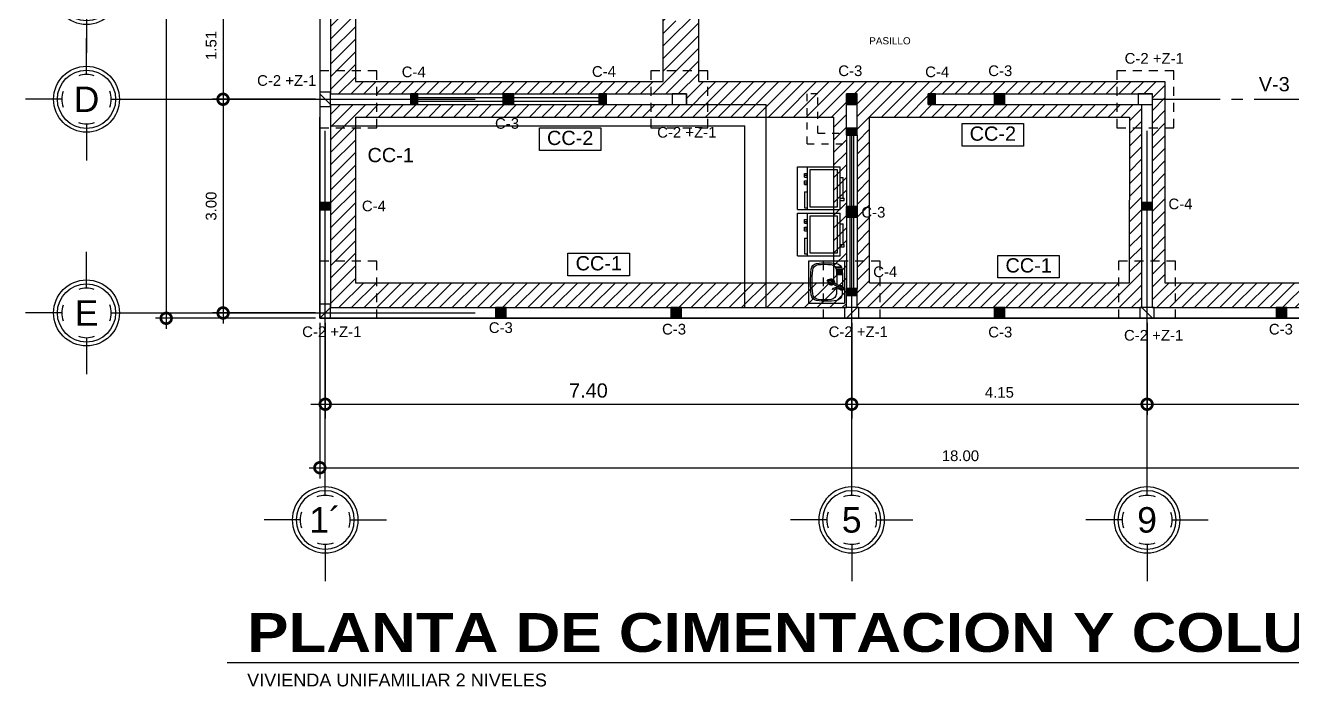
# Model space of a CAD drawing. Header units: inches. Extents: x -370 to 18, y -197 to 199.
# Drawn here: x -319.67 to -301.86, y 17.93 to 27.21 of the extents above; entities that cross this region are included whole.
import ezdxf
from ezdxf.enums import TextEntityAlignment as Align

# ---------------------------------------------------------------- set-up
doc = ezdxf.new("R2010")
doc.units = ezdxf.units.IN
doc.header["$MEASUREMENT"] = 0
doc.header["$PDMODE"] = 34
doc.header["$PDSIZE"] = 0.2
for name, pattern in [('CENTER2', [28.575, 19.05, -3.175, 3.175, -3.175]), ('DASHED', [0.75, 0.5, -0.25]), ('DASHED2', [0.375, 0.25, -0.125])]:
    doc.linetypes.add(name, pattern=pattern)
doc.layers.add('artefactos', color=1, linetype='Continuous')
doc.layers.add('sanitarios', color=9, linetype='Continuous')
doc.styles.add('1', font='arial.ttf')
doc.styles.add('2', font='')
doc.styles.get("Standard").update_dxf_attribs({"font": 'arial.ttf'})
doc.styles.get('2').set_extended_font_data('Arial Black')
doc.dimstyles.new('E100', dxfattribs={"dimtxt": 0.15, "dimasz": 0.15, "dimexe": 0.15, "dimexo": 0.0625, "dimgap": 0.09, "dimtad": 1, "dimzin": 0, "dimdsep": 46, "dimtxsty": 'Standard', "dimblk": 'DOTSMALL', "dimcen": 0.09, "dimdle": 0.15, "dimclrd": 1, "dimclre": 1, "dimclrt": 2, "dimazin": 0, "dimtfac": 1, "dimtofl": 0, "dimtmove": 1, "dimatfit": 1, "dimldrblk": 'OPEN90', "dimfxl": 1, "dimtolj": 1, "dimtzin": 0, "dimarcsym": 0})

# ---------------------------------------------------------------- blocks, each defined once
blk = doc.blocks.new('lava_pl')
at = {"layer": 'artefactos'}
for p, q in [((-0.6, 0.6), (-0.6, 0)), ((-0.6, 0.6), (0, 0.6)), ((0, 0.6), (0, 0)), ((-0.6, 0.461), (0, 0.461)), ((-0.574, 0.5), (-0.574, 0.461)), ((-0.352, 0.5), (-0.574, 0.5)), ((-0.352, 0.5), (-0.352, 0.461)), ((-0.248, 0.5), (-0.196, 0.5)), ((-0.248, 0.5), (-0.248, 0.463)), ((-0.248, 0.463), (-0.196, 0.463)), ((-0.222, 0.5), (-0.222, 0.463)), ((-0.196, 0.5), (-0.196, 0.463)), ((-0.143, 0.5), (-0.091, 0.5)), ((-0.143, 0.5), (-0.143, 0.463)), ((-0.143, 0.463), (-0.091, 0.463)), ((-0.117, 0.5), (-0.117, 0.463)), ((-0.091, 0.5), (-0.091, 0.463)), ((-0.6, 0), (0, 0)), ((-0.473, 0), (-0.473, -0.055)), ((-0.439, 0), (-0.439, -0.055)), ((-0.473, -0.055), (-0.439, -0.055)), ((-0.439, 0), (-0.439, -0.04)), ((-0.439, -0.04), (-0.149, -0.04)), ((-0.149, 0), (-0.149, -0.04))]:
    blk.add_line(p, q, dxfattribs=at)
blk.add_lwpolyline([(-0.564, 0.421), (-0.037, 0.421), (-0.037, 0.04), (-0.564, 0.04)], close=True, dxfattribs=at)
blk = doc.blocks.new('lavamanos tlimpio')
at = {"layer": 'artefactos'}
for p, q in [((10.6, -10.3), (10.6, -3.5)), ((11.9, -10.4), (11.9, -3.5)), ((13.8, -10.4), (13.8, -3.7)), ((15.1, -10.6), (15.1, -3.7)), ((17, -10.7), (17, -3.9)), ((18.3, -11.1), (18.3, -3.9)), ((20.2, -11.5), (20.2, -4.8)), ((21.5, -13), (21.5, -4.8))]:
    blk.add_line(p, q, dxfattribs=at)
blk.add_lwpolyline([(30, -49.2), (30, -0.8, 0.414214), (29.2, 0), (-29.2, 0, 0.414214), (-30, -0.8), (-30, -49.2, 0.414214), (-29.2, -50), (29.2, -50, 0.414214)], format="xyb", close=True, dxfattribs=at)
for points in [[(-6.3, -2.5, 0.16165), (-7.8, -1.6), (-9.1, -0.8, 0.405288), (-11.2, -2), (-11.2, -3.5, 0.262176), (-10.5, -6.2)], [(-9.6, -4.3, 0.344116), (-9.7, -7.7), (-9.5, -8.3, -0.110943), (-9.5, -9.1), (-10.6, -16, 0.394589), (-10.1, -16.7), (-10, -16.7)], [(-6.8, -9.1, 0.076052), (-7.1, -9.7), (-9.1, -16.3, -0.394589), (-9.8, -16.8), (-10, -16.7)], [(-5.4, -7.7, 0.68313), (-7.9, -3.3)]]:
    blk.add_lwpolyline(points, format="xyb", dxfattribs=at)
for points in [[(-10.5, -6.2), (-9.9, -7.4)], [(-10.4, -3), (1.1, -23)], [(-8.6, -2), (2.9, -22)]]:
    blk.add_lwpolyline(points, dxfattribs=at)
for centre, radius, start, end in [((73, -25), 100, 171.9569, 188.0431), ((-17.1, -12.3), 9, 95.138, 171.9569), ((-16, -19.7), 8.5, 94.7912, 172.9336), ((0, -202.5), 200, 93.2141, 95.138), ((0, -210.5), 200, 92.7843, 94.7912), ((-9.5, -2.5), 1.5, 9.298, 247.8045), ((-9.5, -2.5), 1, 30, 210), ((-7.5, -5), 2.75, 152.2794, 192.5302), ((-7.5, -5), 2.75, 351.5788, 108.8589), ((0, -210.5), 200, 91.7204, 92.1195), ((0, -202.5), 200, 84.862, 91.7916), ((0, -18.5), 4.5, 136.0639, 277.5113), ((0, -210.5), 200, 85.2728, 91.0678), ((0, -18.5), 3, 144.5233, 275.4767), ((0, -18.5), 4.5, 316.1452, 110.3438), ((0, -18.5), 3, 314.5724, 105.4276), ((10.1, -10.3), 0.5, 267.0983, 0), ((11.3, -3.5), 0.65, 0, 180), ((12.4, -10.4), 0.5, 180, 266.4399), ((13.3, -10.4), 0.5, 266.1822, 0), ((14.5, -3.7), 0.65, 0, 180), ((15.6, -10.6), 0.5, 180, 265.5232), ((16.5, -10.7), 0.5, 266.4637, 0), ((16, -19.7), 8.5, 7.0664, 86.7126), ((17.7, -3.9), 0.65, 0, 180), ((17.1, -12.3), 9, 8.0431, 84.862), ((18.8, -11.1), 0.5, 180, 251.5041), ((19.7, -11.5), 0.5, 245.3398, 0), ((20.9, -4.8), 0.65, 0, 179.9999), ((22, -13), 0.5, 180, 227.7171), ((-73, -25), 100, 351.9569, 8.0431), ((50, -27.8), 75, 172.9336, 187.0664), ((2, -22.5), 1.5, 161.8103, 78.1897), ((2, -22.5), 1, 210, 30), ((-50, -27.8), 75, 352.9336, 7.0664), ((-17.1, -37.7), 9, 188.0431, 264.862), ((-16, -36), 8.5, 187.0664, 265.2088), ((0, 152.5), 200, 264.862, 275.138), ((0, 154.8), 200, 265.2088, 274.7912), ((16, -36), 8.5, 274.7912, 352.9336), ((17.1, -37.7), 9, 275.138, 351.9569)]:
    blk.add_arc(centre, radius, start, end, dxfattribs=at)
blk = doc.blocks.new('EJE NORTE NUEVO')
at = {"color": 8}
for p, q in [((0, 3.252), (0, 3.764)), ((-0.347, 2.905), (-0.859, 2.905)), ((0.347, 2.905), (0.859, 2.905))]:
    blk.add_line(p, q, dxfattribs=at)
at = {"color": 2, "linetype": 'CENTER2'}
blk.add_line((0, 2.558), (0, -2.558), dxfattribs=at)
at = {"color": 8}
blk.add_circle((0, 2.905), 0.463, dxfattribs=at)
at = {"color": 4}
blk.add_circle((0, 2.905), 0.409, dxfattribs=at)
at = {"color": 8}
for start, end in [(71.4161, 108.5839), (160.6993, 199.2784), (341.7694, 18.2529), (251.0526, 288.9474)]:
    blk.add_arc((0, 2.905), 0.347, start, end, dxfattribs=at)
at = {"color": 4}
blk.add_attdef('A', text='', height=0.358, dxfattribs=at).set_placement((0, 2.905), align=Align.MIDDLE_CENTER)
blk = doc.blocks.new('_DotSmall')
at = {"color": 0, "linetype": 'ByBlock', "const_width": 0.5}
blk.add_lwpolyline([(-0.0625, 0, 1), (0.0625, 0, 1)], format="xyb", close=True, dxfattribs=at)
blk = doc.blocks.new('*D490')
at = {"color": 1, "lineweight": -2, "transparency": 16777216}
for p, q in [((-1.361, 4.737), (-1.361, 2.925)), ((-0.512, 4.587), (-1.511, 4.587)), ((-0.062, 3.075), (-1.511, 3.075))]:
    blk.add_line(p, q, dxfattribs=at)
at = {"layer": 'DEFPOINTS', "color": 0, "transparency": 16777216}
for p in [(-0.449, 4.587), (-1.361, 3.075), (0, 3.075)]:
    blk.add_point(p, dxfattribs=at)
at = {"color": 1, "lineweight": -2, "transparency": 16777216, "xscale": 0.3, "yscale": 0.3, "zscale": 0.3}
for p, rotation in [((-1.361, 4.587), 90), ((-1.361, 3.075), 270)]:
    blk.add_blockref('_DotSmall', p, dxfattribs=dict(at, rotation=rotation))
at = {"color": 2, "transparency": 16777216, "insert": (-1.527, 3.831), "char_height": 0.15, "attachment_point": 5, "rotation": 90}
blk.add_mtext('\\A1;1.51', dxfattribs=at)
blk = doc.blocks.new('_Open90')
at = {"color": 0, "linetype": 'ByBlock', "lineweight": -2}
for p, q in [((0, 0), (-1, 0)), ((-0.5, 0.5), (0, 0)), ((0, 0), (-0.5, -0.5))]:
    blk.add_line(p, q, dxfattribs=at)
blk = doc.blocks.new('*D473')
at = {"color": 1, "lineweight": -2, "transparency": 16777216}
for p, q in [((-1.36, 3.225), (-1.36, -0.075)), ((-0.062, 3.075), (-1.51, 3.075)), ((-0.062, 0.075), (-1.51, 0.075))]:
    blk.add_line(p, q, dxfattribs=at)
at = {"layer": 'DEFPOINTS', "color": 0, "transparency": 16777216}
for p in [(0, 3.075), (-1.36, 0.075), (0, 0.075)]:
    blk.add_point(p, dxfattribs=at)
at = {"color": 1, "lineweight": -2, "transparency": 16777216, "xscale": 0.3, "yscale": 0.3, "zscale": 0.3}
for p, rotation in [((-1.36, 3.075), 90), ((-1.36, 0.075), 270)]:
    blk.add_blockref('_DotSmall', p, dxfattribs=dict(at, rotation=rotation))
at = {"color": 2, "transparency": 16777216, "insert": (-1.527, 1.575), "char_height": 0.15, "attachment_point": 5, "rotation": 90}
blk.add_mtext('\\A1;3.00', dxfattribs=at)
blk = doc.blocks.new('*D474')
at = {"color": 1, "lineweight": -2, "transparency": 16777216}
for p, q in [((-2.159, 9.15), (-2.159, -0.15)), ((-0.062, 9), (-2.309, 9)), ((-0.062, 0), (-2.309, 0))]:
    blk.add_line(p, q, dxfattribs=at)
at = {"layer": 'DEFPOINTS', "color": 0, "transparency": 16777216}
for p in [(0, 9), (-2.159, 0), (0, 0)]:
    blk.add_point(p, dxfattribs=at)
at = {"color": 1, "lineweight": -2, "transparency": 16777216, "xscale": 0.3, "yscale": 0.3, "zscale": 0.3}
for p, rotation in [((-2.159, 9), 90), ((-2.159, 0), 270)]:
    blk.add_blockref('_DotSmall', p, dxfattribs=dict(at, rotation=rotation))
at = {"color": 2, "transparency": 16777216, "insert": (-2.326, 4.5), "char_height": 0.15, "attachment_point": 5, "rotation": 90}
blk.add_mtext('\\A1;9.00', dxfattribs=at)
blk = doc.blocks.new('*D139')
at = {"color": 1, "lineweight": -2, "transparency": 16777216}
for p, q in [((-241.938, 105.222), (-241.938, 103.877)), ((-234.541, 105.222), (-234.541, 103.877)), ((-242.138, 104.077), (-234.341, 104.077))]:
    blk.add_line(p, q, dxfattribs=at)
at = {"layer": 'DEFPOINTS', "color": 0, "transparency": 16777216}
for p in [(-241.938, 105.284), (-234.541, 105.284), (-234.541, 104.077)]:
    blk.add_point(p, dxfattribs=at)
at = {"color": 1, "lineweight": -2, "transparency": 16777216, "xscale": 0.3, "yscale": 0.3, "zscale": 0.3, "rotation": 180}
blk.add_blockref('_DotSmall', (-241.938, 104.077), dxfattribs=at)
at = {"color": 1, "lineweight": -2, "transparency": 16777216, "xscale": 0.3, "yscale": 0.3, "zscale": 0.3}
blk.add_blockref('_DotSmall', (-234.541, 104.077), dxfattribs=at)
at = {"color": 2, "transparency": 16777216, "insert": (-238.24, 104.269), "char_height": 0.2, "attachment_point": 5}
blk.add_mtext('\\A1;7.40', dxfattribs=at)
blk = doc.blocks.new('*D491')
at = {"color": 1, "lineweight": -2, "transparency": 16777216}
for p, q in [((7.472, -0.062), (7.472, -1.357)), ((11.622, -0.062), (11.622, -1.357)), ((7.322, -1.207), (11.772, -1.207))]:
    blk.add_line(p, q, dxfattribs=at)
at = {"layer": 'DEFPOINTS', "color": 0, "transparency": 16777216}
for p in [(7.472, 0), (11.622, 0), (11.622, -1.207)]:
    blk.add_point(p, dxfattribs=at)
at = {"color": 1, "lineweight": -2, "transparency": 16777216, "xscale": 0.3, "yscale": 0.3, "zscale": 0.3, "rotation": 180}
blk.add_blockref('_DotSmall', (7.472, -1.207), dxfattribs=at)
at = {"color": 1, "lineweight": -2, "transparency": 16777216, "xscale": 0.3, "yscale": 0.3, "zscale": 0.3}
blk.add_blockref('_DotSmall', (11.622, -1.207), dxfattribs=at)
at = {"color": 2, "transparency": 16777216, "insert": (9.547, -1.041), "char_height": 0.15, "attachment_point": 5}
blk.add_mtext('\\A1;4.15', dxfattribs=at)
blk = doc.blocks.new('*D475')
at = {"color": 1, "lineweight": -2, "transparency": 16777216}
for p, q in [((18, 1.887), (18, -2.248)), ((0, -0.062), (0, -2.248)), ((-0.15, -2.098), (18.15, -2.098))]:
    blk.add_line(p, q, dxfattribs=at)
at = {"layer": 'DEFPOINTS', "color": 0, "transparency": 16777216}
for p in [(18, 1.95), (0, 0), (18, -2.098)]:
    blk.add_point(p, dxfattribs=at)
at = {"color": 1, "lineweight": -2, "transparency": 16777216, "xscale": 0.3, "yscale": 0.3, "zscale": 0.3, "rotation": 180}
blk.add_blockref('_DotSmall', (0, -2.098), dxfattribs=at)
at = {"color": 1, "lineweight": -2, "transparency": 16777216, "xscale": 0.3, "yscale": 0.3, "zscale": 0.3}
blk.add_blockref('_DotSmall', (18, -2.098), dxfattribs=at)
at = {"color": 2, "transparency": 16777216, "insert": (9, -1.931), "char_height": 0.15, "attachment_point": 5}
blk.add_mtext('\\A1;18.00', dxfattribs=at)
blk = doc.blocks.new('*D476')
at = {"color": 1, "lineweight": -2, "transparency": 16777216}
for p, q in [((11.622, -0.062), (11.622, -1.357)), ((18, -0.062), (18, -1.357)), ((11.472, -1.207), (18.15, -1.207))]:
    blk.add_line(p, q, dxfattribs=at)
at = {"layer": 'DEFPOINTS', "color": 0, "transparency": 16777216}
for p in [(11.622, 0), (18, 0), (18, -1.207)]:
    blk.add_point(p, dxfattribs=at)
at = {"color": 1, "lineweight": -2, "transparency": 16777216, "xscale": 0.3, "yscale": 0.3, "zscale": 0.3, "rotation": 180}
blk.add_blockref('_DotSmall', (11.622, -1.207), dxfattribs=at)
at = {"color": 1, "lineweight": -2, "transparency": 16777216, "xscale": 0.3, "yscale": 0.3, "zscale": 0.3}
blk.add_blockref('_DotSmall', (18, -1.207), dxfattribs=at)
at = {"color": 2, "transparency": 16777216, "insert": (14.811, -1.041), "char_height": 0.15, "attachment_point": 5}
blk.add_mtext('\\A1;6.38', dxfattribs=at)
blk = doc.blocks.new('*U688')
at = {"color": 13}
blk.add_line((0, 0), (23.659, 0), dxfattribs=at)
at = {"color": 5}
blk.add_line((0, 0), (0.218, 0), dxfattribs=at)
at = {"color": 1, "linetype": 'Continuous', "style": '2'}
blk.add_attdef('TITULO', (0.308, 0.162), '', height=0.6, dxfattribs=at)
at = {"color": 2, "linetype": 'Continuous', "style": '1'}
blk.add_attdef('DESCRIPCION', (0.308, -0.373), '', height=0.2, dxfattribs=at)
at = {"color": 2, "style": '1'}
blk.add_attdef('ESCALA', (21.166, -0.311), '', height=0.2, dxfattribs=at)
blk = doc.blocks.new('A$C4C712806')
at = {"color": 8}
for p, q in [((0, 9), (0, 0)), ((0.15, 9), (0.15, 3.15)), ((0.15, 3), (0, 3.15)), ((0.15, 3.15), (1.375, 3.15)), ((1.375, 3), (1.375, 3.15)), ((2.575, 3.15), (2.725, 3.15)), ((2.575, 3), (2.575, 3.15)), ((2.725, 3), (2.725, 3.15)), ((3.925, 3.15), (5.15, 3.15)), ((3.925, 3), (3.925, 3.15)), ((5.15, 3.15), (5.15, 3)), ((7.397, 2.569), (7.397, 3.15)), ((7.397, 3.15), (7.547, 3.15)), ((7.547, 2.569), (7.547, 3.15)), ((8.547, 3), (8.547, 3.15)), ((8.547, 3.15), (11.697, 3.15)), ((11.697, 0.15), (11.697, 3.15)), ((0.15, 3), (0.15, 0.15)), ((0.15, 3), (1.375, 3)), ((2.575, 3), (2.725, 3)), ((3.925, 3), (5.15, 3)), ((5.15, 3), (6.27, 3)), ((6.27, 0.15), (6.27, 3)), ((8.547, 3), (11.547, 3)), ((11.547, 0.15), (11.547, 3)), ((0.15, 2.7), (5.97, 2.7)), ((5.97, 0.15), (5.97, 2.7)), ((7.397, 2.569), (7.547, 2.569)), ((7.397, 0.15), (7.397, 0.419)), ((7.397, 0.419), (7.547, 0.419)), ((7.547, 0.15), (7.547, 0.419)), ((0.15, 0.15), (0, 0)), ((0, 0), (19, 0)), ((0.15, 0.15), (7.397, 0.15)), ((7.547, 0.15), (7.397, 0)), ((7.547, 0.15), (11.547, 0.15)), ((11.547, 0.15), (11.697, 0)), ((11.697, 0.15), (16.811, 0.15))]:
    blk.add_line(p, q, dxfattribs=at)
at = {"color": 1}
for p, q in [((1.375, 3.15), (2.575, 3.15)), ((2.725, 3.15), (3.925, 3.15)), ((1.375, 3), (2.575, 3)), ((2.725, 3), (3.925, 3)), ((7.397, 2.569), (7.397, 1.569)), ((7.547, 2.569), (7.547, 1.569)), ((7.397, 1.419), (7.397, 0.419)), ((7.547, 1.419), (7.547, 0.419))]:
    blk.add_line(p, q, dxfattribs=at)
at = {"color": 2}
for p, q in [((1.375, 3.1), (2.575, 3.1)), ((1.375, 3.05), (2.575, 3.05)), ((2.725, 3.1), (3.925, 3.1)), ((2.725, 3.05), (3.925, 3.05)), ((7.447, 2.569), (7.447, 1.569)), ((7.497, 2.569), (7.497, 1.569)), ((7.447, 1.419), (7.447, 0.419)), ((7.497, 1.419), (7.497, 0.419))]:
    blk.add_line(p, q, dxfattribs=at)
at = {"color": 8, "linetype": 'DASHED', "ltscale": 0.2}
for p, q in [((6.847, 2.45), (6.847, 3.15)), ((6.997, 3.15), (6.847, 3.15)), ((6.997, 2.6), (6.997, 3.15)), ((6.997, 2.6), (7.397, 2.6)), ((6.847, 2.45), (7.397, 2.45))]:
    blk.add_line(p, q, dxfattribs=at)
at = {"color": 8}
blk.add_lwpolyline([(7.397, 1.569), (7.547, 1.569), (7.547, 1.419), (7.397, 1.419)], close=True, dxfattribs=at)
ref = blk.add_blockref('EJE NORTE NUEVO', (-0.374, 4.587), dxfattribs=dict(at, rotation=90))
ref.add_attrib('A', 'B', dxfattribs={"color": 4, "height": 0.358}).set_placement((-3.279, 4.587), align=Align.MIDDLE_CENTER)
ref = blk.add_blockref('EJE NORTE NUEVO', (-0.374, 3.075), dxfattribs=dict(at, rotation=90))
ref.add_attrib('A', 'D', dxfattribs={"color": 4, "height": 0.358}).set_placement((-3.279, 3.075), align=Align.MIDDLE_CENTER)
ref = blk.add_blockref('EJE NORTE NUEVO', (0.075, 0.075), dxfattribs=dict(at, xscale=-1, rotation=180))
ref.add_attrib('A', '1´', dxfattribs={"color": 4, "height": 0.3581}).set_placement((0.075, -2.83), align=Align.MIDDLE_CENTER)
ref = blk.add_blockref('EJE NORTE NUEVO', (7.472, 0.075), dxfattribs=dict(at, xscale=-1, rotation=180))
ref.add_attrib('A', '5', dxfattribs={"color": 4, "height": 0.358}).set_placement((7.472, -2.83), align=Align.MIDDLE_CENTER)
ref = blk.add_blockref('EJE NORTE NUEVO', (11.622, 0.075), dxfattribs=dict(at, xscale=-1, rotation=180))
ref.add_attrib('A', '9', dxfattribs={"color": 4, "height": 0.358}).set_placement((11.622, -2.83), align=Align.MIDDLE_CENTER)
ref = blk.add_blockref('EJE NORTE NUEVO', (-0.374, 0.075), dxfattribs=dict(at, rotation=90))
ref.add_attrib('A', 'E', dxfattribs={"color": 4, "height": 0.358}).set_placement((-3.279, 0.075), align=Align.MIDDLE_CENTER)
at = {"layer": 'artefactos', "color": 8, "rotation": 90}
for p in [(7.31, 2.126), (7.31, 1.477)]:
    blk.add_blockref('lava_pl', p, dxfattribs=at)
at = {"layer": 'sanitarios', "color": 8, "xscale": -0.01000000000203727, "yscale": 0.01000000000021828, "zscale": 0.01, "rotation": 270}
blk.add_blockref('lavamanos tlimpio', (7.369, 0.509), dxfattribs=at)
at = {"color": 8, "insert": (7.718, 3.946), "char_height": 0.1, "attachment_point": 1}
blk.add_mtext('PASILLO', dxfattribs=at)
at = {"color": 8}
for base, p1, p2, picture, middle in [((-2.159, 0), (0, 9), (0, 0), '*D474', (-2.326, 4.5)), ((-1.361, 3.075), (-0.449, 4.587), (0, 3.075), '*D490', (-1.527, 3.831)), ((-1.36, 0.075), (0, 3.075), (0, 0.075), '*D473', (-1.527, 1.575))]:
    dim = blk.add_linear_dim(base=base, p1=p1, p2=p2, angle=90, dimstyle='E100', dxfattribs=at)
    dim.commit()
    dim.dimension.update_dxf_attribs({"geometry": picture, "text_midpoint": middle})
for base, p1, p2, picture, middle in [((18, -2.098), (0, 0), (18, 1.95), '*D475', (9, -1.931)), ((11.622, -1.207), (7.472, 0), (11.622, 0), '*D491', (9.547, -1.041)), ((18, -1.207), (11.622, 0), (18, 0), '*D476', (14.811, -1.041))]:
    dim = blk.add_linear_dim(base=base, p1=p1, p2=p2, dimstyle='E100', dxfattribs=at)
    dim.commit()
    dim.dimension.update_dxf_attribs({"geometry": picture, "text_midpoint": middle})
dim = blk.add_linear_dim(base=(7.472, -1.207), p1=(0.075, 0), p2=(7.472, 0), dimstyle='E100', dxfattribs=at)
dim.commit()
dim.dimension.update_dxf_attribs({"geometry": '*D139', "text_midpoint": (3.774, -1.015), "insert": (242.013, -105.284)})

msp = doc.modelspace()

# ---------------------------------------------------------------- hatches: boundary and pattern name
h = msp.add_hatch()
h.set_pattern_fill('ANSI31', color=8)
h.set_pattern_definition([(45, (54.3584, 15.10135), (-0.088388348, 0.088388348), [])])
h.paths.add_polyline_path([(-306.7809, 31.9521), (-310.3809, 31.9521), (-310.3809, 27.2521), (-310.5309, 27.2521), (-310.5309, 32.1021), (-310.7059, 32.1021), (-310.7059, 26.4271), (-315.0309, 26.4271), (-315.0309, 32.1021), (-315.3809, 32.1021), (-315.3809, 26.2521), (-310.3809, 26.2521), (-310.3809, 26.1021), (-315.3809, 26.1021), (-315.3809, 23.2521), (-308.13371, 23.2521), (-308.13371, 26.2521), (-307.98371, 26.2521), (-307.98371, 23.2521), (-303.98371, 23.2521), (-303.98371, 26.1021), (-306.98371, 26.1021), (-306.98371, 26.2521), (-303.83371, 26.2521), (-303.83371, 23.2521), (-298.72033, 23.2521, 0.57746147), (-298.72033, 26.8521), (-299.8309, 26.8521), (-299.8309, 27.0021), (-298.6809, 27.0021, -0.54828633), (-298.44571, 23.2521), (-298.65128, 23.1021), (-298.40866, 23.1021, 0.57759497), (-298.65866, 27.1771), (-300.0809, 27.1771), (-300.0809, 26.6771), (-298.78598, 26.6771, -0.60681871), (-298.78598, 23.6021), (-303.65859, 23.6021), (-303.65715, 26.4271), (-310.2059, 26.4271), (-310.2059, 27.4387), (-304.8059, 27.4387), (-304.8059, 31.6021), (-298.8559, 31.6021), (-298.8559, 28.6521), (-298.6809, 28.6521), (-298.6809, 31.9521), (-304.9809, 31.9521), (-304.9809, 27.6137), (-305.1309, 27.6137), (-305.1309, 31.9521), (-306.6309, 31.9521), (-306.6309, 29.2521), (-306.7809, 29.2521)])
h.paths.add_polyline_path([(-306.9559, 31.6021), (-306.9559, 27.9387), (-310.2059, 27.9387), (-310.2059, 31.6021)], flags=16)
h.paths.add_polyline_path([(-306.4559, 31.6021), (-305.3059, 31.6021), (-305.3059, 27.9387), (-306.4559, 27.9387)], flags=16)
h.paths.add_polyline_path([(-309.3809, 27.7637), (-306.7809, 27.7637), (-306.7809, 28.4521), (-306.6309, 28.4521), (-306.6309, 27.7637), (-305.9309, 27.7637), (-305.9309, 27.6137), (-309.3809, 27.6137)], flags=16)
h.paths.add_polyline_path([(-308.30871, 25.9271), (-308.30871, 23.6021), (-315.0309, 23.6021), (-315.0309, 25.9271)], flags=16)
h.paths.add_polyline_path([(-307.80871, 25.9271), (-304.15739, 25.9271), (-304.15857, 23.6021), (-307.80871, 23.6021)], flags=16)
h = msp.add_hatch(color=1)
h.dxf.hatch_style = 1
h.paths.add_polyline_path([(-314.2559, 26.1021), (-314.1559, 26.1021), (-314.1559, 26.2521), (-314.2559, 26.2521)])
h = msp.add_hatch(color=3)
h.dxf.hatch_style = 1
h.paths.add_polyline_path([(-312.9559, 26.1021), (-312.8059, 26.1021), (-312.8059, 26.2521), (-312.9559, 26.2521)])
h = msp.add_hatch(color=1)
h.dxf.hatch_style = 1
h.paths.add_polyline_path([(-311.6059, 26.1021), (-311.5059, 26.1021), (-311.5059, 26.2521), (-311.6059, 26.2521)])
h = msp.add_hatch(color=3)
h.dxf.hatch_style = 1
h.paths.add_polyline_path([(-308.13371, 26.1021), (-307.98371, 26.1021), (-307.98371, 26.2521), (-308.13371, 26.2521)])
h = msp.add_hatch(color=1)
h.dxf.hatch_style = 1
h.paths.add_polyline_path([(-306.88371, 26.2521), (-306.98371, 26.2521), (-306.98371, 26.1021), (-306.88371, 26.1021)])
h = msp.add_hatch(color=3)
h.dxf.hatch_style = 1
h.paths.add_polyline_path([(-306.05871, 26.1021), (-305.90871, 26.1021), (-305.90871, 26.2521), (-306.05871, 26.2521)])
h = msp.add_hatch(color=1)
h.dxf.hatch_style = 1
h.paths.add_polyline_path([(-308.13371, 25.7713), (-308.13371, 25.6713), (-307.98371, 25.6713), (-307.98371, 25.7713)])
h = msp.add_hatch(color=1)
h.dxf.hatch_style = 1
h.paths.add_polyline_path([(-315.5309, 24.7271), (-315.5309, 24.6271), (-315.3809, 24.6271), (-315.3809, 24.7271)])
h = msp.add_hatch(color=3)
h.dxf.hatch_style = 1
h.paths.add_polyline_path([(-308.13371, 24.5213), (-307.98371, 24.5213), (-307.98371, 24.6713), (-308.13371, 24.6713)])
h = msp.add_hatch(color=1)
h.dxf.hatch_style = 1
h.paths.add_polyline_path([(-303.98371, 24.7271), (-303.98371, 24.6271), (-303.83371, 24.6271), (-303.83371, 24.7271)])
h = msp.add_hatch(color=1)
h.dxf.hatch_style = 1
h.paths.add_polyline_path([(-308.13371, 23.5213), (-308.13371, 23.4213), (-307.98371, 23.4213), (-307.98371, 23.5213)])
h = msp.add_hatch(color=3)
h.dxf.hatch_style = 1
h.paths.add_polyline_path([(-313.06517, 23.1021), (-312.91517, 23.1021), (-312.91517, 23.2521), (-313.06517, 23.2521)])
h = msp.add_hatch(color=3)
h.dxf.hatch_style = 1
h.paths.add_polyline_path([(-310.59944, 23.1021), (-310.44944, 23.1021), (-310.44944, 23.2521), (-310.59944, 23.2521)])
h = msp.add_hatch(color=3)
h.dxf.hatch_style = 1
h.paths.add_polyline_path([(-306.05871, 23.1021), (-305.90871, 23.1021), (-305.90871, 23.2521), (-306.05871, 23.2521)])
h = msp.add_hatch(color=3)
h.dxf.hatch_style = 1
h.paths.add_polyline_path([(-302.0948, 23.1021), (-301.9448, 23.1021), (-301.9448, 23.2521), (-302.0948, 23.2521)])

# ---------------------------------------------------------------- linework, layer by layer
at = {"color": 2}
for points in [[(-315.5309, 32.1021), (-315.5309, 25.9271)], [(-315.0309, 32.1021), (-315.0309, 26.4271), (-310.7059, 26.4271)], [(-310.7059, 26.4271), (-310.7059, 32.1021), (-298.3559, 32.1021), (-298.3559, 28.6521)], [(-310.2059, 26.4271), (-310.2059, 27.4387)], [(-298.44571, 23.2521), (-298.65128, 23.1021), (-315.5309, 23.1021), (-315.5309, 25.9271)], [(-315.0309, 25.9271), (-315.0309, 23.6021), (-308.30871, 23.6021)], [(-315.0309, 25.9271), (-308.30871, 25.9271)], [(-308.30871, 23.6021), (-308.30871, 25.9271)], [(-307.80871, 23.6021), (-307.80871, 25.9271)], [(-307.80871, 25.9271), (-304.15739, 25.9271), (-304.15857, 23.6021)], [(-307.80871, 23.6021), (-304.15857, 23.6021)]]:
    msp.add_lwpolyline(points, dxfattribs=at)
for points in [[(-304.15883, 23.1021), (-298.40866, 23.1021, 0.57759497), (-298.65866, 27.1771), (-300.0809, 27.1771)], [(-310.2059, 26.4271), (-303.65715, 26.4271), (-303.65859, 23.6021), (-298.78598, 23.6021, 0.60681871), (-298.78598, 26.6771), (-300.0809, 26.6771)]]:
    msp.add_lwpolyline(points, format="xyb", dxfattribs=at)
at = {"color": 1, "linetype": 'DASHED2', "ltscale": 0.5}
for points in [[(-315.5309, 25.7771), (-314.7309, 25.7771), (-314.7309, 26.5771), (-315.5309, 26.5771)], [(-310.8809, 25.7771), (-310.0809, 25.7771), (-310.0809, 26.5771), (-310.8809, 26.5771)], [(-304.33371, 25.7771), (-303.53371, 25.7771), (-303.53371, 26.5771), (-304.33371, 26.5771)], [(-315.5309, 23.1021), (-314.7309, 23.1021), (-314.7309, 23.9021), (-315.5309, 23.9021)], [(-308.45871, 23.1021), (-307.65871, 23.1021), (-307.65871, 23.9021), (-308.45871, 23.9021)], [(-304.30871, 23.1021), (-303.50871, 23.1021), (-303.50871, 23.9021), (-304.30871, 23.9021)]]:
    msp.add_lwpolyline(points, close=True, dxfattribs=at)
at = {"color": 5}
for points in [[(-315.5309, 26.0771), (-315.3809, 26.0771), (-315.3809, 26.2771), (-315.5309, 26.2771)], [(-314.2559, 26.1021), (-314.1559, 26.1021), (-314.1559, 26.2521), (-314.2559, 26.2521)], [(-312.9559, 26.1021), (-312.8059, 26.1021), (-312.8059, 26.2521), (-312.9559, 26.2521)], [(-311.6059, 26.1021), (-311.5059, 26.1021), (-311.5059, 26.2521), (-311.6059, 26.2521)], [(-310.5809, 26.2521), (-310.5809, 26.1021), (-310.3809, 26.1021), (-310.3809, 26.2521)], [(-308.13371, 26.1021), (-307.98371, 26.1021), (-307.98371, 26.2521), (-308.13371, 26.2521)], [(-306.88371, 26.2521), (-306.98371, 26.2521), (-306.98371, 26.1021), (-306.88371, 26.1021)], [(-306.05871, 26.1021), (-305.90871, 26.1021), (-305.90871, 26.2521), (-306.05871, 26.2521)], [(-304.03371, 26.2521), (-304.03371, 26.1021), (-303.83371, 26.1021), (-303.83371, 26.2521)], [(-308.13371, 25.7713), (-308.13371, 25.6713), (-307.98371, 25.6713), (-307.98371, 25.7713)], [(-315.5309, 24.7271), (-315.5309, 24.6271), (-315.3809, 24.6271), (-315.3809, 24.7271)], [(-308.13371, 24.5213), (-307.98371, 24.5213), (-307.98371, 24.6713), (-308.13371, 24.6713)], [(-303.98371, 24.7271), (-303.98371, 24.6271), (-303.83371, 24.6271), (-303.83371, 24.7271)], [(-308.13371, 23.5213), (-308.13371, 23.4213), (-307.98371, 23.4213), (-307.98371, 23.5213)], [(-315.5309, 23.1021), (-315.3809, 23.1021), (-315.3809, 23.3021), (-315.5309, 23.3021)], [(-313.06517, 23.1021), (-312.91517, 23.1021), (-312.91517, 23.2521), (-313.06517, 23.2521)], [(-310.59944, 23.1021), (-310.44944, 23.1021), (-310.44944, 23.2521), (-310.59944, 23.2521)], [(-308.15871, 23.2521), (-308.15871, 23.1021), (-307.95871, 23.1021), (-307.95871, 23.2521)], [(-306.05871, 23.1021), (-305.90871, 23.1021), (-305.90871, 23.2521), (-306.05871, 23.2521)], [(-304.00871, 23.2521), (-304.00871, 23.1021), (-303.80871, 23.1021), (-303.80871, 23.2521)], [(-302.0948, 23.1021), (-301.9448, 23.1021), (-301.9448, 23.2521), (-302.0948, 23.2521)]]:
    msp.add_lwpolyline(points, close=True, dxfattribs=at)
at = {"color": 6, "linetype": 'CENTER2', "ltscale": 0.05}
msp.add_lwpolyline([(-303.83371, 26.1771), (-300.1309, 26.1771)], dxfattribs=at)
at = {"color": 2}
for points in [[(-306.50882, 25.8357), (-305.64606, 25.8357), (-305.64606, 25.51979), (-306.50882, 25.51979)], [(-312.44718, 25.77535), (-311.58442, 25.77535), (-311.58442, 25.45945), (-312.44718, 25.45945)], [(-312.04505, 24.01536), (-311.1823, 24.01536), (-311.1823, 23.69946), (-312.04505, 23.69946)], [(-306.00579, 23.98539), (-305.14303, 23.98539), (-305.14303, 23.66949), (-306.00579, 23.66949)]]:
    msp.add_lwpolyline(points, close=True, dxfattribs=at)

# ---------------------------------------------------------------- block references
msp.add_blockref('A$C4C712806', (-315.5309, 23.1021))
ref = msp.add_blockref('*U688', (-316.83218, 18.27204), dxfattribs=dict(xscale=0.9073029058261515, yscale=0.9073029058261515, zscale=0.9073029058261515))
ref.add_attrib('TITULO', 'PLANTA DE CIMENTACION Y COLUMNAS NIVEL 1', (-316.55252, 18.41881), dxfattribs={"color": 1, "linetype": 'Continuous', "height": 0.5443817, "style": '2'})
ref.add_attrib('DESCRIPCION', 'VIVIENDA UNIFAMILIAR 2 NIVELES', (-316.55252, 17.93349), dxfattribs={"color": 2, "linetype": 'Continuous', "height": 0.1814606, "style": '1'})

# ---------------------------------------------------------------- texts
at = {"color": 2, "attachment_point": 1}
for s, insert, char_height in [('C-2 +Z-1', (-304.22438, 26.8264), 0.15), ('C-4', (-314.38145, 26.63635), 0.15), ('C-4', (-311.70858, 26.64189), 0.15), ('C-3', (-308.24716, 26.6525), 0.15), ('C-4', (-307.02663, 26.6371), 0.15), ('C-3', (-306.14068, 26.6525), 0.15), ('C-2 +Z-1', (-316.41284, 26.51562), 0.15), ('V-3', (-302.33893, 26.48916), 0.2), ('C-3', (-313.0702, 25.91283), 0.15), ('CC-2', (-312.33995, 25.73486), 0.2), ('C-2 +Z-1', (-310.79231, 25.78822), 0.15), ('CC-2', (-306.40159, 25.7952), 0.2), ('CC-1', (-314.86219, 25.4936), 0.2), ('C-4', (-314.9407, 24.75423), 0.15), ('C-4', (-303.60877, 24.7827), 0.15), ('C-3', (-307.92323, 24.66617), 0.15), ('CC-1', (-311.93783, 23.97487), 0.2), ('CC-1', (-305.89856, 23.9449), 0.2), ('C-4', (-307.75703, 23.83029), 0.15), ('C-2 +Z-1', (-315.78011, 22.98822), 0.15), ('C-3', (-313.15756, 23.04624), 0.15), ('C-3', (-310.72398, 23.02432), 0.15), ('C-2 +Z-1', (-308.38291, 22.98822), 0.15), ('C-3', (-306.14068, 22.9838), 0.15), ('C-3', (-302.19766, 23.02413), 0.15), ('C-2 +Z-1', (-304.23291, 22.93822), 0.15)]:
    msp.add_mtext(s, dxfattribs=dict(at, insert=insert, char_height=char_height))

doc.saveas('drawing.dxf')
